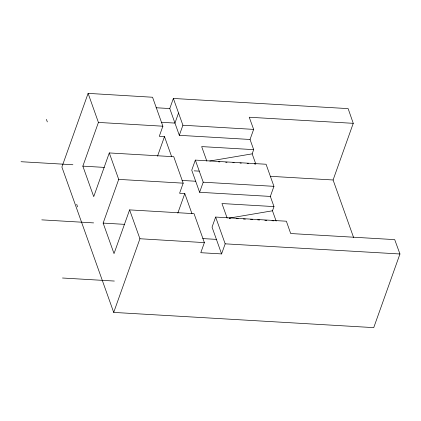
<?xml version="1.0" encoding="UTF-8"?>
<svg xmlns="http://www.w3.org/2000/svg" width="421" height="421" viewBox="0 0 421 421"><rect width="100%" height="100%" fill="white"/><g stroke="black" fill="none" stroke-linecap="round" stroke-linejoin="round"><path stroke-width="0.63" d="M171.663 156.728L164.49 136.593L159.285 136.288L162.874 126.205L152.555 97.246L88.11 93.373L61.892 167.037L113.707 312.408L373.737 327.627L399.95 253.984L394.703 239.623L290.685 233.534L286.369 221.214L215.636 217.062L212.047 227.145L221.588 253.916L200.785 252.7L204.374 242.617L194.049 213.668L129.594 209.89L114.028 253.605L103.145 223.098L118.711 179.383L109.286 152.939L173.752 156.712L183.177 183.161L179.588 193.25L184.787 193.549L191.965 213.684M109.286 152.939L93.72 196.649L82.853 166.142L98.419 122.427L88.11 93.373M255.847 164.137L252.174 153.844L253.674 149.639L250.042 139.472L179.314 135.32L169.774 108.55L173.363 98.461L348.135 108.613L353.251 123.327L333.09 179.983L353.598 237.507M157.522 156.154L164.49 136.593M178.541 113.002L174.952 123.085L161.301 122.285M113.707 312.408L139.925 238.744L129.594 209.89M179.314 135.32L182.903 125.232L173.363 98.461M270.345 196.428L273.939 186.34L266.067 164.248L195.333 160.101L191.744 170.189L199.617 192.281L270.345 196.428L273.971 206.59L272.476 210.789L276.144 221.088M177.825 213.115L184.787 193.549M199.617 192.281L203.206 182.193L195.333 160.101M250.042 139.472L253.637 129.389L249.232 117.238L353.251 123.327M221.588 253.916L225.177 243.833L215.636 217.062M209.8 161.017L252.174 153.844M229.461 218.073L272.476 210.789M156.123 107.75L169.774 108.55M182.903 125.232L253.637 129.389M98.419 122.427L162.874 126.205M253.674 149.639L201.664 146.597L206.848 161.132M218.546 161.817L219.851 161.896M225.698 162.238L226.998 162.311M232.85 162.653L234.15 162.732M240.002 163.074L241.301 163.148M247.153 163.49L248.453 163.569M254.305 163.911L255.605 163.985M194.213 170.852L199.27 171.147M21.05 161.717L72.891 164.748M270.287 176.304L333.09 179.983M82.853 166.142L104.334 167.4M182.025 180.441L195.681 181.235M203.206 182.193L273.939 186.34M118.711 179.383L183.177 183.161M273.971 206.59L221.962 203.543L227.145 218.078M229.092 218.194L230.398 218.273M236.244 218.615L238.197 218.725M243.396 219.031L245.348 219.146M250.548 219.452L252.5 219.567M257.699 219.867L259.652 219.983M264.851 220.288L266.803 220.404M272.003 220.704L273.955 220.82M103.145 223.098L124.632 224.356M41.779 219.867L93.62 222.898M202.754 238.581L216.405 239.381M225.177 243.833L399.95 253.984M62.503 278.013L114.344 281.049M139.925 238.744L204.374 242.617M46.41 119.385L47.331 121.901M76.696 204.28L77.585 206.848"/></g></svg>
